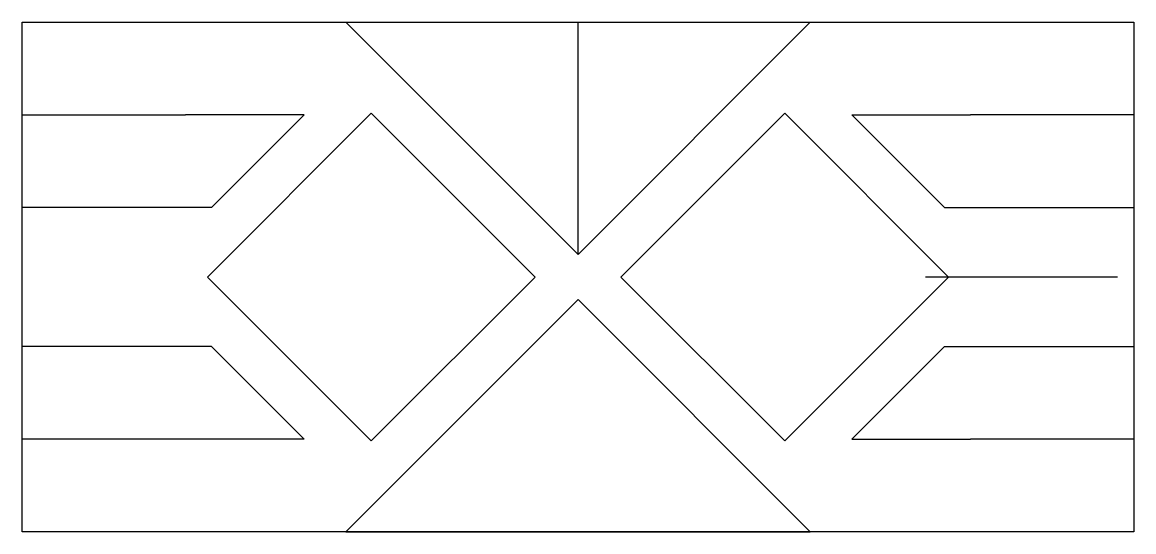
# Model space of a CAD drawing. Header units: millimetres. Extents: x -120 to 0, y -28 to 28.
import ezdxf

# ---------------------------------------------------------------- set-up
doc = ezdxf.new("R2010")
doc.units = ezdxf.units.MM
doc.layers.get('0').update_dxf_attribs({"linetype": 'CONTINUOUS'})

msp = doc.modelspace()

# ---------------------------------------------------------------- linework, layer by layer
for p, q in [((-60, 2.43), (-60, 27.5)), ((-120, 17.5), (-102.39, 17.5)), ((-89.57, 17.5), (-102.39, 17.5)), ((-99.57, 7.5), (-89.57, 17.5)), ((-30.43, 17.5), (-17.61, 17.5)), ((-20.43, 7.5), (-30.43, 17.5)), ((0, 17.5), (-17.61, 17.5)), ((-99.57, 7.5), (-120, 7.5)), ((-20.43, 7.5), (0, 7.5)), ((-1.75, 0), (-22.5, 0)), ((-99.57, -7.5), (-120, -7.5)), ((-99.57, -7.5), (-89.57, -17.5)), ((-20.43, -7.5), (-30.43, -17.5)), ((-20.43, -7.5), (0, -7.5)), ((-102.39, -17.5), (-120, -17.5)), ((-89.57, -17.5), (-102.39, -17.5)), ((-30.43, -17.5), (-17.61, -17.5)), ((0, -17.5), (-17.61, -17.5))]:
    msp.add_line(p, q)
for points in [[(0, 27.5), (0, -27.5), (-120, -27.5), (-120, 27.5)], [(-60, 2.43), (-85.07, 27.5), (-34.93, 27.5)], [(-82.32, 17.68), (-100, 0), (-82.32, -17.68), (-64.64, 0)], [(-37.68, 17.68), (-55.36, 0), (-37.68, -17.68), (-20, 0)], [(-60, -2.43), (-85.07, -27.5), (-34.93, -27.5)]]:
    msp.add_lwpolyline(points, close=True)

doc.saveas('drawing.dxf')
